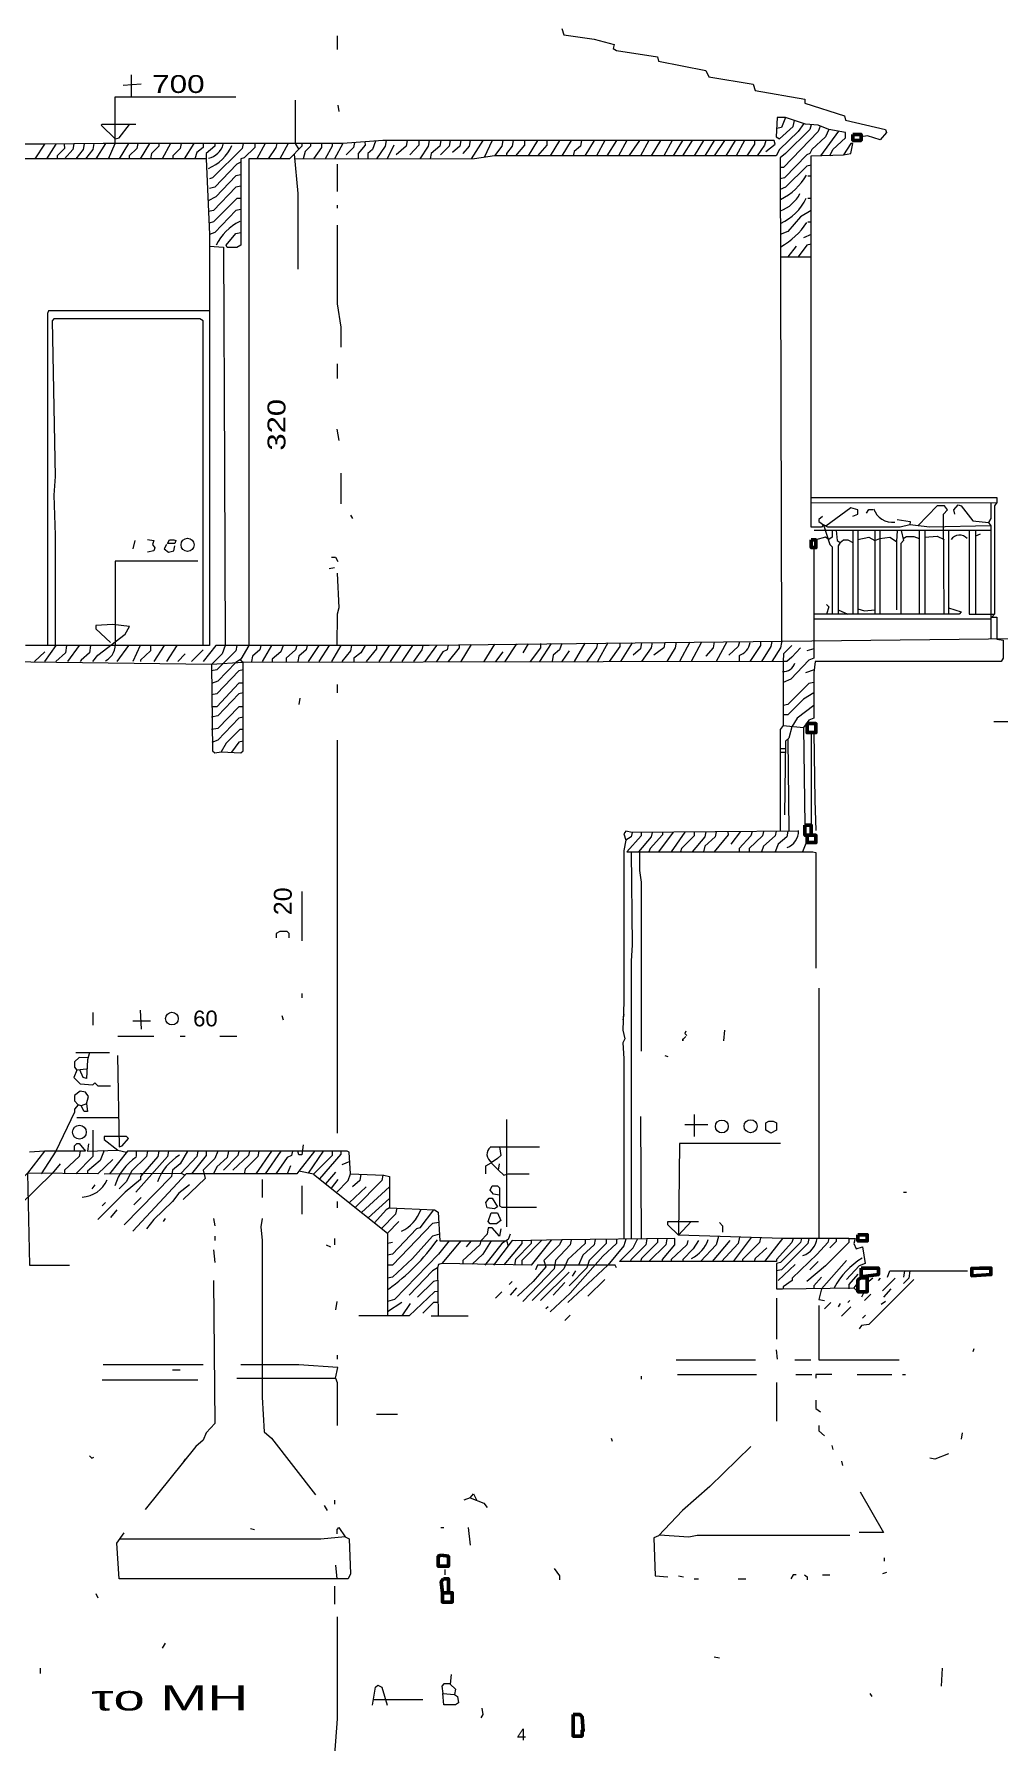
# Model space of a CAD drawing. Header units: metres. Extents: x 0.1 to 48.1, y 1.3 to 34.5.
# Drawn here: x 35.05 to 41.15, y 17.88 to 28.69 of the extents above; entities that cross this region are included whole.
import ezdxf

# ---------------------------------------------------------------- set-up
doc = ezdxf.new("R2010")
doc.units = ezdxf.units.M
doc.linetypes.add('DASHDOT', pattern=[1, 0.5, -0.25, 0, -0.25])
for name, color, linetype, lineweight in [('P2D_AXONES', 1, 'DASHDOT', 13), ('P2D_GRAMMES', 7, 'Continuous', 18), ('P2D_MIKRA', 8, 'Continuous', 13), ('P2D_TOIXOI', 7, 'Continuous', 50), ('P2D_TOXA', 7, 'Continuous', 18)]:
    doc.layers.add(name, color=color, linetype=linetype, lineweight=lineweight)
doc.layers.add('P2D_KEIMENA', color=7, linetype='Continuous')
doc.styles.add('ARIAL', font='arial.ttf')

msp = doc.modelspace()

# ---------------------------------------------------------------- linework, layer by layer
at = {"layer": 'P2D_AXONES'}
for p, q in [((39.114005, 20.299484), (39.985052, 20.299484)), ((39.120654, 20.206321), (39.978403, 20.206321))]:
    msp.add_line(p, q, dxfattribs=at)
msp.add_lwpolyline([(36.035419, 21.407147), (35.968927, 21.353953), (35.929031, 21.300759), (35.809346, 21.187723), (35.762801, 21.12788)], dxfattribs=at)
at = {"layer": 'P2D_GRAMMES'}
for p, q in [((36.970014, 28.674738), (36.970014, 28.588298)), ((35.666387, 28.428717), (35.666387, 28.289084)), ((35.729555, 28.368874), (35.616518, 28.362225)), ((35.117827, 27.989129), (35.057984, 27.897048)), ((35.190856, 27.990288), (35.131126, 27.897048)), ((35.503482, 27.995038), (35.443639, 27.897048)), ((35.649764, 27.995038), (35.589921, 27.897048)), ((35.782749, 27.995038), (35.722906, 27.897048)), ((35.915733, 27.995038), (35.862539, 27.897048)), ((36.062016, 27.995038), (36.002173, 27.897048)), ((36.514162, 27.995038), (36.460969, 27.897048)), ((36.660445, 27.995038), (36.607265, 27.896985)), ((37.006204, 27.995038), (36.95301, 27.897048)), ((37.32746, 27.98322), (37.285471, 27.897048)), ((37.89055, 28.0133), (37.817408, 27.897048)), ((37.950393, 28.0133), (37.898771, 27.906383)), ((38.236309, 28.0133), (38.176466, 27.916251)), ((38.375942, 28.0133), (38.316099, 27.916251)), ((38.449084, 28.0133), (38.389241, 27.916251)), ((38.595366, 28.0133), (38.535524, 27.916251)), ((38.661859, 28.0133), (38.608665, 27.916251)), ((38.735, 28.0133), (38.675157, 27.916251)), ((38.801492, 28.0133), (38.748298, 27.916251)), ((38.881283, 28.0133), (38.814791, 27.916251)), ((38.941126, 28.0133), (38.887932, 27.916251)), ((39.014267, 28.0133), (38.954424, 27.916251)), ((39.087408, 28.0133), (39.034215, 27.916251)), ((39.153901, 28.0133), (39.094058, 27.916251)), ((39.213743, 28.0133), (39.153901, 27.916251)), ((39.286885, 28.0133), (39.227042, 27.916251)), ((39.353377, 28.0133), (39.293534, 27.916251)), ((39.419869, 28.0133), (39.353377, 27.916251)), ((39.486361, 28.0133), (39.426518, 27.916251)), ((39.546204, 28.0133), (39.49301, 27.916251)), ((40.139567, 28.071482), (40.024948, 27.916251)), ((36.970014, 27.863534), (36.970014, 27.690654)), ((39.967158, 27.787556), (39.945157, 27.787556)), ((39.967158, 27.646479), (39.945157, 27.646479)), ((39.967158, 27.496037), (39.945157, 27.496037)), ((39.872016, 27.344895), (39.818822, 27.278403)), ((39.967158, 27.418037), (39.91856, 27.398089)), ((39.771866, 27.278402), (39.967158, 27.278403)), ((41.139052, 25.718575), (39.967158, 25.721367)), ((41.103578, 25.545897), (39.985052, 25.545897)), ((40.231275, 25.545897), (40.231275, 25.017106)), ((40.262706, 25.545897), (40.262706, 25.017106)), ((40.370088, 25.545897), (40.370088, 25.017106)), ((40.402017, 25.545897), (40.402017, 25.017106)), ((40.650253, 25.545897), (40.650253, 25.017106)), ((40.685952, 25.545897), (40.685952, 25.017106)), ((40.835158, 25.545897), (40.835158, 25.017106)), ((41.005773, 25.545897), (41.005773, 25.017106)), ((41.035628, 25.52301), (41.005773, 25.509712)), ((41.103578, 24.984635), (39.982905, 24.984635)), ((40.1376, 25.044267), (40.197827, 25.017106)), ((35.190969, 24.818344), (35.117827, 24.717305)), ((35.337251, 24.818344), (35.26411, 24.717305)), ((35.649764, 24.818344), (35.576623, 24.717305)), ((35.722906, 24.818344), (35.676361, 24.717305)), ((35.875838, 24.818344), (35.809346, 24.717305)), ((35.955628, 24.818344), (35.889136, 24.717305)), ((36.008822, 24.765), (35.962277, 24.717305)), ((36.12276, 24.791597), (36.048717, 24.717305)), ((36.554058, 24.818344), (36.494215, 24.717305)), ((36.853272, 24.818344), (36.78678, 24.717305)), ((36.919764, 24.818344), (36.853272, 24.717305)), ((36.992906, 24.818344), (36.933063, 24.717305)), ((37.29877, 24.818344), (37.232277, 24.717305)), ((37.371911, 24.818344), (37.305419, 24.717305)), ((37.445052, 24.818344), (37.37856, 24.717305)), ((37.597957, 24.819389), (37.524843, 24.717305)), ((37.817271, 24.824317), (37.750916, 24.717305)), ((37.96348, 24.827602), (37.897199, 24.717305)), ((38.016885, 24.778298), (37.97034, 24.717305)), ((38.103283, 24.829192), (38.030183, 24.717305)), ((38.176418, 24.829888), (38.14322, 24.771649)), ((38.322687, 24.831279), (38.249607, 24.717305)), ((38.435785, 24.784948), (38.389241, 24.717305)), ((38.535443, 24.833302), (38.469031, 24.717305)), ((38.681776, 24.834693), (38.615314, 24.717305)), ((38.834694, 24.836148), (38.761597, 24.717305)), ((39.200368, 24.839625), (39.133953, 24.717305)), ((39.273502, 24.84032), (39.207094, 24.717305)), ((39.433069, 24.841838), (39.366675, 24.717305)), ((39.511973, 24.751702), (39.511973, 24.717305)), ((39.982905, 24.798246), (39.938508, 24.784948)), ((39.98524, 24.664426), (39.931859, 24.645314)), ((39.78931, 24.312853), (39.91856, 24.299555)), ((41.507723, 24.336126), (41.122068, 24.336126)), ((36.970014, 24.219764), (36.970014, 21.732958)), ((39.819409, 24.227243), (39.826589, 23.644454)), ((39.91856, 24.299555), (39.926843, 23.681909)), ((39.967158, 24.267639), (39.967158, 23.681909)), ((39.770057, 24.166525), (39.804108, 24.166376)), ((39.770057, 24.143607), (39.803822, 24.143462)), ((39.094035, 23.637057), (39.000969, 23.513224)), ((39.16717, 23.637741), (39.080759, 23.513224)), ((39.519547, 23.641035), (39.459764, 23.561492)), ((39.941441, 23.588089), (39.911911, 23.513224)), ((36.745692, 23.262277), (36.745692, 22.949764)), ((40.016258, 22.65055), (40.016258, 21.066242)), ((35.722906, 22.510916), (35.729555, 22.39123)), ((35.676361, 22.444424), (35.789398, 22.444424)), ((35.583272, 22.347379), (35.809346, 22.347379)), ((35.317304, 22.244948), (35.530079, 22.244948)), ((35.383796, 22.13856), (35.323953, 22.131911)), ((35.323953, 21.831994), (35.587, 21.832262)), ((35.383796, 21.919136), (35.35055, 21.905838)), ((38.887932, 21.839346), (38.892826, 21.064139)), ((39.227912, 21.852644), (39.227912, 21.71301)), ((38.04048, 21.819398), (38.04048, 21.141178)), ((39.167199, 21.78808), (39.313482, 21.78808)), ((35.698306, 21.620264), (35.698304, 21.586675)), ((36.554058, 21.619968), (36.454319, 21.476124)), ((36.613903, 21.619947), (36.514162, 21.476124)), ((36.826675, 21.619921), (36.726937, 21.493586)), ((36.879869, 21.619921), (36.785211, 21.480139)), ((37.937094, 21.647112), (38.249607, 21.647112)), ((36.673743, 21.526832), (36.653796, 21.476124)), ((37.048963, 21.554213), (36.999555, 21.533482)), ((35.739873, 21.477072), (35.722906, 21.476124)), ((36.494787, 21.440393), (36.494787, 21.327356)), ((36.745692, 21.400497), (36.745692, 21.220969)), ((36.95966, 21.486937), (36.894741, 21.414078)), ((36.972958, 21.440393), (36.931274, 21.384955)), ((37.152487, 21.393848), (37.045762, 21.293687)), ((37.300207, 21.393848), (37.123718, 21.231542)), ((37.300207, 21.320707), (37.165141, 21.198521)), ((37.358613, 21.174424), (37.287118, 21.101283)), ((39.207094, 21.174021), (39.127304, 21.087984)), ((37.287118, 21.101283), (37.287118, 20.577191)), ((39.586696, 21.072811), (39.473063, 20.92207)), ((39.785576, 21.066242), (39.672539, 20.92207)), ((37.318717, 21.04144), (37.287118, 21.034791)), ((37.81741, 21.052227), (37.784162, 21.014843)), ((38.003593, 21.052363), (38.016887, 21.052372)), ((38.03939, 21.054227), (38.050837, 21.020951)), ((39.453115, 21.054738), (39.340079, 20.92207)), ((37.604634, 20.881859), (37.608673, 20.577191)), ((40.191178, 20.928403), (40.031597, 20.749221)), ((40.031597, 20.749221), (40.044845, 20.752835)), ((40.262706, 20.78877), (40.237723, 20.755524)), ((40.237723, 20.755524), (40.262706, 20.730904)), ((37.37856, 20.662435), (37.287118, 20.602592)), ((37.431754, 20.655785), (37.37856, 20.577191)), ((39.748166, 20.689031), (39.748166, 20.429712)), ((37.564738, 20.577191), (37.797461, 20.577191)), ((36.121859, 20.268616), (35.490183, 20.268616)), ((36.088613, 20.170394), (35.483534, 20.170394)), ((39.748166, 20.157094), (39.748166, 19.911073)), ((37.218979, 19.955622), (37.351963, 19.955622)), ((37.810759, 19.425681), (37.770864, 19.412382)), ((36.95966, 19.000131), (36.966309, 18.914674)), ((36.952106, 18.867147), (36.952106, 18.75411)), ((37.691073, 18.308613), (37.684424, 18.24877)), ((40.796257, 18.348508), (40.789607, 18.235471)), ((37.198734, 18.151781), (37.511545, 18.150555))]:
    msp.add_line(p, q, dxfattribs=at)
for points in [[(38.389241, 28.721283), (38.402539, 28.681387), (38.595366, 28.654791), (38.721702, 28.621545), (38.715052, 28.594948), (38.735, 28.581649), (38.994319, 28.541754), (39.000969, 28.515157), (39.300183, 28.455314), (39.320131, 28.415419), (39.599398, 28.368874), (39.612696, 28.328979), (39.926843, 28.275785), (39.926843, 28.249188), (40.17788, 28.169398), (40.184529, 28.142801), (40.437199, 28.082958), (40.443848, 28.06301), (40.403953, 28.016466), (40.324162, 28.043063), (40.282733, 28.036414)], [(35.523429, 27.897048), (35.564509, 27.995038), (35.564509, 28.289084), (36.327984, 28.289084)], [(36.70291, 28.269136), (36.70291, 27.995038), (36.726529, 27.957181)], [(35.696309, 28.113778), (35.483534, 28.113778), (35.476885, 28.109555), (35.564509, 28.023115), (35.589921, 28.029764), (35.656414, 28.113778)], [(39.919867, 28.120163), (39.885314, 28.06966), (39.765628, 27.956623), (39.745681, 27.916251), (37.963691, 27.916251), (37.837356, 27.897048), (36.699571, 27.895749)], [(39.965976, 28.113361), (39.958455, 28.082958), (39.805524, 27.930026), (39.770057, 27.903429), (39.778927, 24.838141), (39.772277, 24.804895), (39.719084, 24.717305)], [(40.084791, 27.916251), (40.104738, 27.956623), (40.184912, 28.029764), (40.184912, 28.06301), (40.078141, 28.082958), (40.011649, 28.109555), (39.931859, 28.116204), (39.805524, 28.157913), (39.75233, 28.157913), (39.745681, 28.036414), (39.765628, 28.023115), (39.852068, 28.102906), (39.861947, 28.139285)], [(39.805524, 28.157913), (39.778927, 28.096257), (39.748623, 28.090174)], [(40.02426, 28.104511), (40.011649, 28.06966), (39.792225, 27.841642), (39.770057, 27.841642)], [(36.195042, 27.995038), (36.195042, 27.976571), (36.140637, 27.930026), (36.140637, 27.897048), (34.645733, 27.897048), (34.539346, 27.879968), (34.107147, 27.879968), (34.093848, 27.89678), (34.060602, 27.897048), (33.275995, 27.888508), (32.916937, 27.879968), (32.318508, 27.879968), (31.920684, 27.881348), (31.926204, 27.903429), (31.979401, 27.989857)], [(39.680912, 27.943325), (39.739031, 27.989869), (39.732382, 28.0133), (37.258874, 28.0133), (37.006204, 27.995038), (35.490183, 27.995038), (35.117827, 27.989129), (31.926204, 27.989869)], [(35.244037, 27.991132), (35.244162, 27.963272), (35.198116, 27.916728), (35.198116, 27.897048)], [(35.303865, 27.992081), (35.297356, 27.956623), (35.244162, 27.897048)], [(35.37034, 27.993136), (35.363848, 27.956623), (35.317304, 27.897048)], [(35.430168, 27.994085), (35.423691, 27.956623), (35.377147, 27.897048)], [(35.709607, 27.995038), (35.702958, 27.963272), (35.653564, 27.916728), (35.653564, 27.897048)], [(35.842447, 27.995038), (35.842447, 27.976571), (35.796047, 27.930026), (35.789398, 27.897048)], [(35.982225, 27.995038), (35.975576, 27.963272), (35.931192, 27.916728), (35.931192, 27.897048)], [(36.12276, 27.995038), (36.12276, 27.969921), (36.081963, 27.936675), (36.068665, 27.897048)], [(36.447899, 27.995038), (36.447899, 27.969921), (36.381178, 27.903429), (36.359493, 27.89678), (36.359493, 27.876832), (36.334634, 27.863534), (36.195, 27.717251), (36.162428, 27.710602)], [(36.374529, 27.995038), (36.36788, 27.963272), (36.181702, 27.777094), (36.162428, 27.770445)], [(36.745692, 27.995038), (36.745692, 27.976571), (36.667094, 27.897048), (36.410064, 27.89678), (36.410064, 24.818344), (36.36123, 24.731754), (36.327984, 24.711806), (36.214948, 24.59212), (36.175052, 24.578822)], [(36.587304, 27.995038), (36.580654, 27.969921), (36.53411, 27.897048)], [(36.800079, 27.995038), (36.800079, 27.976571), (36.766832, 27.943325), (36.753534, 27.897048)], [(36.869539, 27.995038), (36.869539, 27.969921), (36.820026, 27.897048)], [(36.936992, 27.995038), (36.936992, 27.976571), (36.893168, 27.897048)], [(37.079072, 28.000304), (37.072696, 27.969921), (37.026152, 27.923377), (37.026152, 27.923377)], [(37.145219, 28.005085), (37.145838, 27.98322), (37.101655, 27.930026), (37.101655, 27.897048)], [(37.211365, 28.009866), (37.192382, 27.956623), (37.163692, 27.930026), (37.163692, 27.897048)], [(37.278822, 28.0133), (37.272173, 27.976571), (37.218979, 27.897048)], [(37.411806, 28.0133), (37.405157, 27.976571), (37.342939, 27.923377), (37.342939, 27.923377)], [(37.484948, 28.0133), (37.484948, 27.98322), (37.429348, 27.923377), (37.429348, 27.923377)], [(37.55144, 28.0133), (37.544791, 27.976571), (37.491597, 27.897048)], [(37.624581, 28.0133), (37.617932, 27.976571), (37.564738, 27.930026), (37.558089, 27.897048)], [(37.684424, 28.0133), (37.677775, 27.976571), (37.621861, 27.923377), (37.621861, 27.923377)], [(37.750916, 28.0133), (37.744267, 27.976571), (37.697723, 27.936675), (37.697723, 27.936675)], [(37.810759, 28.0133), (37.80411, 27.976571), (37.763703, 27.930026), (37.763703, 27.930026)], [(38.016885, 28.0133), (38.010236, 27.976571), (37.963691, 27.916251)], [(38.083377, 28.0133), (38.076728, 27.976571), (38.04048, 27.930026), (38.04048, 27.916251)], [(38.154191, 28.0133), (38.154191, 27.98322), (38.096675, 27.916251)], [(38.296152, 28.0133), (38.296152, 27.98322), (38.236309, 27.916251)], [(38.515576, 28.0133), (38.508927, 27.976571), (38.469031, 27.943325), (38.462382, 27.916251)], [(39.609383, 28.0133), (39.609383, 27.989869), (39.559503, 27.916251)], [(39.679188, 28.0133), (39.672539, 27.98322), (39.625995, 27.916251)], [(40.078141, 28.082958), (40.058194, 28.036414), (39.971754, 27.956623), (39.958455, 27.930026), (39.938508, 27.923377), (39.798874, 27.777094), (39.770057, 27.770445)], [(36.140637, 27.897048), (36.162428, 27.418037), (36.162428, 24.818344), (34.998141, 24.818344)], [(36.359493, 27.876832), (36.359493, 27.351545), (36.334634, 27.336584), (36.274791, 27.336584), (36.268141, 27.351545), (36.327984, 27.424686), (36.359493, 27.431335)], [(36.696687, 27.926988), (36.719738, 27.677356), (36.719738, 27.198613)], [(41.103578, 25.576204), (40.716466, 25.567746), (40.590131, 25.582853), (40.530288, 25.567746), (40.071492, 25.567746), (40.044895, 25.582853), (40.031597, 25.567746), (39.967158, 25.567746), (39.967158, 27.916251), (40.17123, 27.923377)], [(36.359493, 27.797042), (36.327984, 27.790393), (36.201649, 27.657408), (36.152753, 27.630705)], [(39.967158, 27.856885), (39.938508, 27.850236), (39.805524, 27.717251), (39.770634, 27.703948)], [(36.359493, 27.723901), (36.327984, 27.717251), (36.188351, 27.570969), (36.155786, 27.564048)], [(36.359493, 27.646479), (36.334634, 27.646479), (36.188351, 27.497827), (36.159106, 27.491058)], [(36.359493, 27.577618), (36.327984, 27.570969), (36.195, 27.431335), (36.162428, 27.418037)], [(39.967158, 27.570969), (39.898613, 27.531073), (39.818822, 27.437984), (39.771462, 27.418034)], [(36.970014, 27.47788), (36.970014, 26.979188), (36.993215, 26.832906), (36.993215, 26.706571)], [(36.162428, 27.344895), (36.251487, 27.338246), (36.25649, 25.941911), (36.261492, 24.818344), (36.241545, 24.765), (36.175052, 24.698508), (36.181702, 24.153272), (36.195, 24.139974), (36.234895, 24.146623), (36.36123, 24.139974), (36.375336, 24.153272), (36.374529, 24.711806), (36.353408, 24.72706)], [(39.967158, 27.358194), (39.938508, 27.351545), (39.885314, 27.278403)], [(36.162428, 26.936215), (35.144424, 26.936215), (35.137874, 26.919346), (35.137874, 24.818344)], [(36.12276, 24.818344), (36.12276, 26.872801), (36.101911, 26.885781), (35.17767, 26.885781), (35.167138, 26.872801), (35.1867, 25.888717), (35.17767, 25.769031), (35.1867, 25.516361), (35.1867, 24.818344)], [(39.967158, 25.753866), (41.141913, 25.753866), (41.142016, 25.722487), (41.126904, 25.702539), (41.126904, 25.01767), (41.10877, 24.997723), (41.141913, 24.997723), (41.142016, 24.858089), (41.181911, 24.85144), (41.181911, 24.738403), (41.168613, 24.717305), (39.991702, 24.717305), (39.982905, 24.645314), (39.982905, 24.359398), (39.951806, 24.346099), (39.91856, 24.299555)], [(41.103569, 25.718659), (41.103578, 25.622749), (41.088822, 25.596152), (41.103578, 25.576204), (41.103578, 24.864738)], [(40.038246, 25.635289), (40.016258, 25.616099), (40.016258, 25.602801), (40.044895, 25.582853), (40.084791, 25.456518), (40.099824, 25.44322), (40.099824, 25.017106)], [(40.231073, 25.636047), (40.262706, 25.649346), (40.262706, 25.675942), (40.217775, 25.689241), (40.059977, 25.574287)], [(40.317513, 25.655995), (40.330812, 25.679685), (40.357408, 25.679685)], [(40.51034, 25.616099), (40.593012, 25.602801), (40.590131, 25.582853)], [(40.807827, 25.017106), (40.802906, 25.649346), (40.829503, 25.675942), (40.809555, 25.701622), (40.76301, 25.701622), (40.641791, 25.576676)], [(40.876047, 25.649346), (40.869398, 25.675942), (40.895995, 25.709188), (40.915942, 25.702539), (40.989084, 25.608018), (41.088822, 25.596152)], [(40.099824, 25.545897), (40.099824, 25.503063), (40.078141, 25.489764), (40.058194, 25.503063), (39.997401, 25.486863)], [(40.124686, 25.545897), (40.131335, 25.483115), (40.151283, 25.469817)], [(40.262706, 25.489764), (40.330812, 25.503063), (40.370088, 25.483115), (40.402017, 25.496414), (40.463796, 25.503063), (40.505627, 25.476466)], [(40.51034, 25.545897), (40.505627, 25.476466), (40.505627, 25.044267)], [(40.536937, 25.545897), (40.550236, 25.483115), (40.534803, 25.463168), (40.534803, 25.017106)], [(40.547825, 25.494495), (40.570183, 25.508043), (40.616728, 25.508043), (40.650253, 25.496414)], [(40.685952, 25.503063), (40.76301, 25.509712), (40.807827, 25.489764)], [(40.965381, 25.545897), (40.965381, 25.017106), (41.126904, 25.01767)], [(39.982905, 25.437853), (39.982905, 24.738403), (39.951806, 24.725105), (39.83877, 24.605419), (39.78931, 24.585471)], [(40.151283, 25.469817), (40.1376, 25.449869), (40.1376, 25.017106)], [(40.151283, 25.469817), (40.17123, 25.486863), (40.197827, 25.486863), (40.231275, 25.469817)], [(36.088613, 25.351915), (35.564509, 25.351915), (35.564509, 24.818344)], [(36.970014, 25.27699), (36.979607, 25.057565), (36.970014, 25.01767), (36.966309, 24.818344)], [(40.064843, 25.077513), (40.078141, 25.064215), (40.064843, 25.017106)], [(40.835158, 25.057565), (40.915942, 25.030969), (40.902644, 25.017106), (39.982905, 25.017106)], [(40.262706, 25.050916), (40.304215, 25.037618), (40.370088, 25.044267)], [(35.423691, 24.717305), (35.456937, 24.758351), (35.629817, 24.891335), (35.656414, 24.93788), (35.550026, 24.951178), (35.444193, 24.944529), (35.444193, 24.924581), (35.536728, 24.837765)], [(41.461178, 24.861896), (37.55144, 24.818344), (36.201649, 24.818344), (36.121859, 24.717305)], [(39.845419, 24.818194), (39.792225, 24.765), (39.78931, 24.717305), (36.374529, 24.711806), (36.175052, 24.698508), (34.704152, 24.717305)], [(35.119823, 24.778298), (35.055325, 24.718455), (35.055325, 24.718455)], [(35.257461, 24.818344), (35.250812, 24.771649), (35.190969, 24.717305)], [(35.410393, 24.818344), (35.403743, 24.771649), (35.35055, 24.725105), (35.343901, 24.717305)], [(35.788375, 24.818344), (35.788375, 24.784948), (35.725207, 24.725105), (35.725207, 24.717305)], [(36.334634, 24.818344), (36.327984, 24.784948), (36.208298, 24.665262), (36.175052, 24.658613)], [(36.487565, 24.818344), (36.480916, 24.791597), (36.434372, 24.751702), (36.427723, 24.717305)], [(36.627199, 24.818344), (36.613901, 24.778298), (36.559377, 24.731754), (36.559377, 24.717305)], [(36.713639, 24.818344), (36.70699, 24.791597), (36.647726, 24.738403), (36.647726, 24.717305)], [(36.780131, 24.818344), (36.773482, 24.791597), (36.726937, 24.751702), (36.720288, 24.717305)], [(37.059398, 24.818344), (37.052749, 24.784948), (36.999555, 24.717305)], [(37.145838, 24.818344), (37.119241, 24.771649), (37.075578, 24.738403), (37.075578, 24.717305)], [(37.218979, 24.818344), (37.218979, 24.798246), (37.152487, 24.717305)], [(37.511545, 24.818344), (37.504895, 24.791597), (37.451702, 24.717305)], [(37.671062, 24.821032), (37.664476, 24.791597), (37.63788, 24.778298), (37.597984, 24.717305)], [(37.741674, 24.822618), (37.741774, 24.804895), (37.671126, 24.717305)], [(38.254452, 24.83063), (38.254507, 24.804895), (38.189764, 24.717305)], [(38.389174, 24.831911), (38.375942, 24.791597), (38.336047, 24.758351), (38.329398, 24.717305)], [(38.61529, 24.834061), (38.608665, 24.804895), (38.548822, 24.717305)], [(38.75681, 24.835407), (38.756847, 24.811545), (38.688455, 24.717305)], [(38.894531, 24.836717), (38.887932, 24.798246), (38.841387, 24.758351), (38.841387, 24.758351)], [(38.961018, 24.837349), (38.954424, 24.804895), (38.894581, 24.717305)], [(39.040801, 24.838108), (39.034215, 24.804895), (38.972483, 24.758351), (38.972483, 24.758351)], [(39.113936, 24.838803), (39.107356, 24.804895), (39.054162, 24.717305)], [(39.353286, 24.841079), (39.346728, 24.804895), (39.301543, 24.751702), (39.301543, 24.751702)], [(39.512916, 24.842597), (39.506309, 24.811545), (39.446466, 24.758351), (39.446466, 24.758351)], [(39.645888, 24.843862), (39.645942, 24.818194), (39.57945, 24.717305)], [(39.719023, 24.844557), (39.712435, 24.811545), (39.652592, 24.717305)], [(39.898613, 24.804895), (39.845419, 24.745052), (39.812173, 24.717305), (39.78931, 24.717305), (39.78931, 24.312853), (39.770057, 24.286257), (39.770057, 23.644454)], [(36.374596, 24.665271), (36.347932, 24.658613), (36.208298, 24.51233), (36.175052, 24.505681)], [(36.374717, 24.581292), (36.347932, 24.581282), (36.208298, 24.430574), (36.175052, 24.430574)], [(39.982905, 24.585471), (39.951806, 24.578822), (39.818822, 24.445838), (39.78931, 24.439188)], [(36.374807, 24.518989), (36.347932, 24.51233), (36.214948, 24.372696), (36.175052, 24.366047)], [(36.374935, 24.430584), (36.347932, 24.430574), (36.214948, 24.292906), (36.175052, 24.286257)], [(39.982905, 24.518979), (39.91856, 24.479084), (39.818822, 24.379346), (39.78931, 24.379346)], [(39.982905, 24.439188), (39.878665, 24.359398), (39.845272, 24.303412), (39.825471, 24.233063), (39.804692, 24.213115), (39.798874, 23.74767)], [(36.375028, 24.366057), (36.347932, 24.359398), (36.214948, 24.219764), (36.175863, 24.205817)], [(36.375144, 24.286267), (36.354581, 24.286257), (36.268141, 24.199817), (36.234895, 24.146623)], [(36.375249, 24.213126), (36.347932, 24.206466), (36.300855, 24.143151)], [(39.982905, 24.267639), (39.990153, 23.840759), (39.997401, 23.647932)], [(39.885314, 23.644454), (38.834738, 23.634634), (38.794843, 23.644454), (38.781545, 23.627984), (38.794843, 23.588089), (38.782484, 23.521597), (38.782484, 22.56411), (38.774895, 22.384581), (38.788194, 22.331387), (38.774895, 22.304791), (38.782484, 22.205052), (38.782533, 21.063049)], [(38.834738, 23.634634), (38.828089, 23.608037), (38.794843, 23.588089)], [(38.892782, 23.635176), (38.892787, 23.614686), (38.801492, 23.513224), (39.978403, 23.513224), (39.997401, 23.508298), (39.997401, 22.776885)], [(38.961062, 23.635814), (38.954424, 23.608037), (38.874634, 23.513224)], [(39.027663, 23.636437), (39.02768, 23.621335), (38.947775, 23.534895), (38.941126, 23.513224)], [(39.227878, 23.638309), (39.227912, 23.614686), (39.147251, 23.534895), (39.140602, 23.513224)], [(39.300143, 23.638984), (39.293534, 23.608037), (39.213743, 23.513224)], [(39.366691, 23.639606), (39.360026, 23.608037), (39.293534, 23.548194), (39.286885, 23.513224)], [(39.440951, 23.6403), (39.441004, 23.621335), (39.353377, 23.513224)], [(39.592745, 23.641719), (39.586099, 23.614686), (39.511973, 23.534895), (39.511973, 23.513224)], [(39.665817, 23.642403), (39.659241, 23.614686), (39.57474, 23.534895), (39.57474, 23.513224)], [(39.745663, 23.643149), (39.739031, 23.614686), (39.66589, 23.548194), (39.652592, 23.513224)], [(39.818798, 23.643833), (39.812173, 23.608037), (39.758979, 23.561492), (39.739031, 23.513224)], [(38.828197, 23.513224), (38.834738, 22.923168), (38.828089, 22.823429), (38.828242, 21.063501)], [(38.881365, 23.513224), (38.881365, 23.395262), (38.892787, 23.32212), (38.892787, 22.251597)], [(35.394014, 22.209797), (35.337251, 22.212626), (35.308069, 22.185105), (35.308069, 22.151859), (35.323953, 22.131911), (35.304005, 22.085366), (35.343901, 22.045471), (35.423691, 22.038822), (35.43699, 22.05212), (35.456937, 22.033394), (35.536728, 22.033394)], [(35.403743, 22.244948), (35.390861, 22.198403), (35.383796, 22.078717), (35.363848, 22.085366), (35.342927, 22.134019)], [(35.580822, 22.225), (35.589921, 21.646518), (35.609869, 21.653168), (35.649764, 21.699712), (35.636466, 21.712719), (35.495298, 21.712719), (35.495298, 21.693063), (35.583272, 21.626571)], [(35.383796, 21.919136), (35.397094, 21.965681), (35.377147, 21.992277), (35.343901, 21.998927), (35.308069, 21.97233), (35.308069, 21.939084), (35.330602, 21.912487), (35.308069, 21.88589), (35.308069, 21.865942), (35.190969, 21.620283), (35.09788, 21.476124)], [(35.383796, 21.919136), (35.390861, 21.871086), (35.370497, 21.871086), (35.35055, 21.905838), (35.330602, 21.912487)], [(35.42496, 21.752906), (35.42496, 21.586675), (35.317304, 21.476124)], [(35.117827, 21.620283), (35.01144, 21.480288), (34.506099, 20.974948), (34.479766, 20.968298)], [(35.308069, 21.620283), (35.308069, 21.653168), (35.323953, 21.668609), (35.337251, 21.668609), (35.377147, 21.620283), (35.117827, 21.620283), (35.02363, 21.613272)], [(35.343901, 21.620283), (35.337251, 21.586675), (35.244162, 21.500236), (35.244162, 21.476124)], [(35.397094, 21.666466), (35.390445, 21.620283), (35.583272, 21.626571), (35.637867, 21.613783)], [(35.496275, 21.623734), (35.470236, 21.560079), (35.390861, 21.493586), (35.390861, 21.476124)], [(35.842596, 21.620214), (35.835942, 21.586675), (35.725207, 21.46034), (35.725207, 21.440393), (35.629817, 21.360602), (35.456937, 21.187723)], [(37.052749, 21.476124), (37.046099, 21.613272), (37.032801, 21.620283), (35.643115, 21.620283), (35.530079, 21.476124)], [(35.769453, 21.620239), (35.762801, 21.586675), (35.669712, 21.493586), (35.636466, 21.427094), (35.589921, 21.38055)], [(36.022125, 21.620152), (35.975576, 21.540131), (35.929031, 21.500236), (35.922382, 21.46034), (35.623168, 21.154476)], [(35.902437, 21.620193), (35.895785, 21.586675), (35.696309, 21.360602)], [(36.088615, 21.620129), (36.081963, 21.586675), (35.982225, 21.480288)], [(36.21495, 21.620085), (36.195, 21.573377), (36.121859, 21.500236), (36.135157, 21.447042), (35.995524, 21.314058)], [(36.14064, 21.620111), (36.140637, 21.593325), (36.048717, 21.476124)], [(36.281442, 21.620062), (36.274791, 21.580026), (36.208298, 21.520183), (36.188351, 21.476124)], [(36.347934, 21.620039), (36.341283, 21.593325), (36.251487, 21.500236), (36.251487, 21.500236)], [(36.414426, 21.620016), (36.407775, 21.593325), (36.310352, 21.500236), (36.310352, 21.500236)], [(36.474269, 21.619995), (36.467618, 21.586675), (36.387827, 21.506885), (36.381178, 21.476124)], [(36.687042, 21.619921), (36.680393, 21.593325), (36.653796, 21.580026), (36.580654, 21.476124)], [(36.753534, 21.659817), (36.746885, 21.596967), (36.726937, 21.596967), (36.720288, 21.620283)], [(36.936992, 21.619921), (36.936992, 21.593325), (36.820026, 21.473639), (37.287118, 21.101283)], [(36.993215, 21.619921), (36.993215, 21.599974), (36.857385, 21.44386)], [(37.996937, 21.647112), (38.003586, 21.593325), (37.983639, 21.573377), (37.943743, 21.54678)], [(39.772277, 21.668609), (39.13351, 21.668609), (39.127304, 21.087984)], [(35.217565, 21.540131), (35.167187, 21.478832), (34.665681, 20.988246)], [(35.550026, 21.566728), (35.456937, 21.476124), (35.01144, 21.480288), (35.02363, 20.898551), (35.277408, 20.898551)], [(37.909591, 21.476124), (37.909591, 21.526832), (37.943743, 21.54678), (37.990288, 21.500236), (37.996937, 21.540131)], [(37.990288, 21.500236), (38.023534, 21.46699), (38.050131, 21.476124), (38.183115, 21.476124)], [(35.496832, 21.476124), (35.982225, 21.480288), (36.008061, 21.46816)], [(36.820026, 21.473639), (36.726937, 21.493586), (36.713639, 21.476124), (36.015471, 21.476124), (35.676361, 21.114581)], [(36.964565, 21.358415), (37.03945, 21.433743), (37.052749, 21.476124), (37.265524, 21.46699), (37.300207, 21.46034), (37.300207, 21.260864), (37.278822, 21.247565), (37.205739, 21.166156)], [(37.119795, 21.473246), (37.112592, 21.433743), (37.066047, 21.393848)], [(37.259172, 21.467262), (37.252225, 21.433743), (37.083119, 21.263906)], [(37.996462, 21.340654), (37.957042, 21.347304), (37.937094, 21.373901), (37.950393, 21.399517), (37.983639, 21.399517), (37.996462, 21.387199), (37.996462, 21.274162), (38.010236, 21.266477), (38.22966, 21.266477)], [(36.494215, 21.194372), (36.487565, 21.141178), (36.494787, 21.054738), (36.494787, 20.064005), (36.507513, 19.844581), (36.554058, 19.804686), (36.833325, 19.445628)], [(37.346146, 21.258716), (37.338665, 21.220969), (37.250403, 21.130551)], [(37.578361, 21.247861), (37.491597, 21.134529), (37.471649, 21.12788), (37.318717, 20.968298), (37.287118, 20.961649)], [(37.300207, 21.260864), (37.584686, 21.247565), (37.608673, 21.234267), (37.617932, 21.052083), (38.03663, 21.052387)], [(39.127304, 21.087984), (39.060693, 21.154476), (39.060693, 21.174021), (39.253639, 21.174021)], [(37.612033, 21.168151), (37.571387, 21.161126), (37.318717, 20.898551), (37.287118, 20.898551)], [(37.615741, 21.095198), (37.571387, 21.081335), (37.445052, 20.941702), (37.318717, 20.822016), (37.287118, 20.815366)], [(38.003586, 21.12788), (37.996937, 21.081335), (37.950393, 21.134314), (37.923796, 21.134314), (37.917147, 21.094634), (37.877248, 21.052271), (37.870602, 21.028141), (37.763703, 20.928403), (37.763663, 20.906135)], [(38.063429, 21.094634), (38.050131, 21.061387), (38.010236, 21.034791), (37.903848, 20.898551)], [(39.02768, 20.92207), (39.02768, 20.935052), (39.105643, 21.028141), (39.105643, 21.066242), (38.389241, 21.059162), (38.096675, 21.052083), (38.076728, 21.054738), (37.957042, 20.898551)], [(39.852046, 21.066526), (39.845419, 21.04144), (39.748166, 20.935052), (39.748166, 20.92207), (38.754948, 20.92207), (38.841387, 21.008194), (38.867894, 21.063893)], [(40.205685, 21.068037), (39.785576, 21.066242), (39.127304, 21.087984)], [(39.380576, 21.079619), (39.366675, 21.028141), (39.266937, 20.92207)], [(39.513415, 21.075231), (39.506309, 21.034791), (39.399921, 20.92207)], [(39.646255, 21.070844), (39.639293, 21.04144), (39.531798, 20.935052), (39.531798, 20.92207)], [(39.951783, 21.066952), (39.945157, 21.034791), (39.778927, 20.86856), (39.748166, 20.861911)], [(39.905239, 21.066753), (39.898613, 21.04144), (39.772277, 20.915105), (39.748166, 20.908455), (39.748166, 20.748874), (39.785576, 20.749221), (40.237723, 20.755524)], [(40.078144, 21.067492), (40.071492, 21.04144), (40.005, 20.968298), (39.845788, 20.815366), (39.845788, 20.802068), (39.78931, 20.762173), (39.78931, 20.749221)], [(40.205685, 21.068037), (40.205685, 21.04144), (40.058194, 20.895157), (39.938508, 20.795419)], [(40.124096, 21.067688), (40.124095, 21.048089), (40.084791, 21.008194)], [(40.205685, 21.068037), (40.244372, 21.068037), (40.237723, 21.034791), (40.251021, 21.001545), (40.290916, 21.014843), (40.308168, 20.908455), (40.270969, 20.895157), (40.191178, 20.808717)], [(37.677777, 21.052126), (37.611283, 20.968298), (37.332016, 20.682382), (37.287118, 20.669084)], [(37.750918, 21.052179), (37.63123, 20.908455), (37.611283, 20.901806), (37.604634, 20.881859), (37.571387, 20.861911), (37.425105, 20.708979)], [(38.322681, 21.057552), (38.196414, 20.898551), (37.63123, 20.908455)], [(37.94374, 21.052319), (37.89055, 20.968298), (37.823998, 20.905077)], [(38.136583, 21.053048), (38.136703, 21.034791), (38.023414, 20.901583)], [(38.196419, 21.054496), (38.196414, 21.034791), (38.096675, 20.935052), (38.090026, 20.898551)], [(38.389241, 21.059162), (38.375942, 21.028141), (38.276204, 20.928403), (38.289503, 20.888508), (38.209712, 20.795419), (38.109974, 20.70233)], [(38.262873, 21.056104), (38.136703, 20.928403), (38.136703, 20.898551)], [(38.449034, 21.059753), (38.442435, 21.028141), (38.349346, 20.928403), (38.342696, 20.875209), (38.14322, 20.669084)], [(38.537767, 21.06063), (38.537825, 21.034791), (38.429136, 20.935052), (38.402539, 20.875209), (38.203063, 20.675733)], [(38.734923, 21.062579), (38.735, 21.034791), (38.64856, 20.955), (38.442435, 20.722277), (38.316099, 20.602592)], [(38.79476, 21.06317), (38.781545, 21.021492), (38.681806, 20.898551), (38.429136, 20.662435)], [(38.670515, 21.061942), (38.670586, 21.034791), (38.56212, 20.928403), (38.548822, 20.881859), (38.435785, 20.768822)], [(38.601951, 21.061264), (38.595366, 21.028141), (38.522225, 20.961649), (38.495628, 20.898551)], [(38.927731, 21.064484), (38.921178, 21.028141), (38.828089, 20.935052), (38.82144, 20.92207)], [(38.994311, 21.065142), (38.994414, 21.04144), (38.894581, 20.941702), (38.887932, 20.92207)], [(39.054054, 21.065732), (39.047513, 21.028141), (38.941126, 20.92207)], [(39.187147, 21.054738), (39.180497, 21.028141), (39.081666, 20.935052), (39.081666, 20.92207)], [(39.253639, 21.054738), (39.220393, 21.001545), (39.155825, 20.935052), (39.155825, 20.92207)], [(39.685838, 21.008194), (39.612696, 20.941702), (39.606047, 20.92207)], [(38.735, 20.881859), (38.728351, 20.898551), (38.236309, 20.898551), (38.22301, 20.86856), (38.22301, 20.86856)], [(40.450497, 20.822016), (40.463796, 20.861988), (40.955838, 20.861988)], [(40.556885, 20.861988), (40.550236, 20.822016), (40.550236, 20.822016)], [(40.590131, 20.861988), (40.583482, 20.815366), (40.550236, 20.78212)], [(36.188351, 20.802068), (36.195042, 19.897775), (36.141806, 19.837932), (36.121859, 19.791387), (36.075314, 19.751492), (35.756152, 19.352539)], [(37.60569, 20.80217), (37.578037, 20.795419), (37.478298, 20.695681)], [(40.031597, 20.822016), (39.982905, 20.768822), (39.982905, 20.749221)], [(40.031597, 20.749221), (40.016258, 20.682382), (40.051545, 20.675733)], [(40.262706, 20.841963), (40.205685, 20.775471), (40.205685, 20.749221)], [(40.616728, 20.808717), (40.330812, 20.522801), (40.284267, 20.516152), (40.270969, 20.496204)], [(37.606633, 20.731019), (37.584686, 20.730904), (37.425105, 20.577191), (37.105942, 20.577191)], [(37.607541, 20.662561), (37.578037, 20.662435), (37.511545, 20.595942)], [(40.016258, 20.642487), (40.016258, 20.299484), (40.523639, 20.299484)], [(36.334634, 20.183326), (36.95966, 20.183326), (36.972958, 20.250183), (36.726937, 20.268616), (36.36123, 20.268616)], [(36.95966, 20.183326), (36.970014, 20.157094), (36.970014, 19.884476)], [(39.586099, 19.751492), (39.32678, 19.498822), (39.153901, 19.34589), (39.000969, 19.186309), (38.972483, 19.17301), (38.981021, 18.933639), (39.060812, 18.92699)], [(40.836152, 19.704948), (40.749712, 19.671702), (40.716466, 19.678351)], [(37.810759, 19.425681), (37.830707, 19.452277), (37.853533, 19.409229)], [(40.277618, 19.465576), (40.423901, 19.206464), (40.270969, 19.206464)], [(37.810759, 19.425681), (37.897199, 19.392435), (37.917147, 19.365838)], [(36.970014, 19.199607), (36.970014, 19.226204), (36.979607, 19.239503), (37.019503, 19.17966), (37.046099, 19.166361), (37.052749, 18.946937), (37.03945, 18.914674), (35.589921, 18.914674), (35.576623, 19.139764), (35.623168, 19.206257)], [(37.019503, 19.17966), (36.866571, 19.164249), (35.594686, 19.165568)], [(39.007381, 19.193179), (39.193796, 19.17966), (39.24699, 19.190082), (40.211126, 19.190082)], [(36.970014, 18.674319), (36.970014, 18.029346), (36.952106, 17.803272), (36.952106, 17.111754), (36.946361, 16.925576), (36.936992, 16.918927), (36.936992, 16.885681)], [(37.192382, 18.115785), (37.21233, 18.228822), (37.225628, 18.24212), (37.252225, 18.228822), (37.285471, 18.115785)], [(37.684457, 18.249068), (37.644529, 18.249072), (37.63123, 18.235471), (37.63788, 18.188927), (37.711021, 18.182277)], [(37.684424, 18.24877), (37.71767, 18.215524), (37.711021, 18.182277), (37.730969, 18.168979), (37.737618, 18.129084), (37.71767, 18.117052), (37.644529, 18.117052), (37.63788, 18.188927)]]:
    msp.add_lwpolyline(points, dxfattribs=at)
for points in [[(40.17123, 27.923377), (40.217775, 27.930026), (40.231073, 27.995038), (40.217775, 27.995038)], [(37.983639, 21.267513), (37.963691, 21.254215), (37.917147, 21.260864), (37.910497, 21.29411), (37.930445, 21.32215), (37.950393, 21.32215)]]:
    msp.add_lwpolyline(points, close=True, dxfattribs=at)
at = {"layer": 'P2D_MIKRA'}
for p, q in [((36.972958, 28.23589), (36.979607, 28.195995)), ((36.970014, 27.604215), (36.970014, 27.584267)), ((36.970014, 26.600183), (36.970014, 26.507094)), ((36.966309, 26.187932), (36.979607, 26.114791)), ((36.993215, 25.908665), (36.993215, 25.715838)), ((37.052749, 25.642696), (37.066047, 25.622749)), ((35.68966, 25.483115), (35.676361, 25.429921)), ((36.95301, 25.310236), (36.919764, 25.303586)), ((36.970014, 24.572173), (36.970014, 24.518979)), ((36.733586, 24.485733), (36.726937, 24.445838)), ((36.745692, 22.617304), (36.745692, 22.590707)), ((35.42496, 22.497618), (35.42496, 22.417827)), ((36.62055, 22.47767), (36.627199, 22.451073)), ((38.781545, 22.484319), (38.774895, 22.451073)), ((39.419869, 22.384581), (39.41322, 22.318089)), ((35.975576, 22.347379), (36.008822, 22.347379)), ((36.228246, 22.347379), (36.334634, 22.347379)), ((39.173848, 22.344686), (39.16055, 22.331387)), ((39.040864, 22.225), (39.060812, 22.218351)), ((35.43699, 21.407147), (35.417042, 21.38055)), ((35.503482, 21.29411), (35.483534, 21.274162)), ((35.729555, 21.327356), (35.68301, 21.280812)), ((36.970014, 21.300759), (36.970014, 21.260864)), ((40.550236, 21.360602), (40.570183, 21.360602)), ((35.576623, 21.247565), (35.536728, 21.201021)), ((35.882487, 21.194372), (35.869188, 21.174424)), ((36.188351, 21.194372), (36.195, 21.147827)), ((36.195042, 21.081335), (36.195042, 21.054738)), ((36.952106, 21.068037), (36.952106, 21.028141)), ((36.188351, 20.994895), (36.195, 20.915105)), ((36.899817, 21.028141), (36.926414, 21.014843)), ((38.435785, 20.855262), (38.256257, 20.675733)), ((38.475681, 20.861911), (38.455733, 20.828665)), ((39.865366, 20.901806), (39.758979, 20.802068)), ((40.011649, 20.921754), (39.958455, 20.86856)), ((38.076728, 20.795419), (38.05678, 20.775471)), ((38.103325, 20.755524), (38.063429, 20.708979)), ((38.409188, 20.78877), (38.336047, 20.708979)), ((38.661859, 20.808717), (38.555471, 20.70233)), ((40.357408, 20.815366), (40.330812, 20.795419)), ((40.403953, 20.815366), (40.390654, 20.802068)), ((40.497042, 20.815366), (40.417251, 20.735576)), ((40.470445, 20.748874), (40.423901, 20.695681)), ((36.966309, 20.669084), (36.95966, 20.61589)), ((38.010236, 20.728927), (37.97034, 20.689031)), ((38.302801, 20.635838), (38.289503, 20.622539)), ((40.09144, 20.662435), (40.051545, 20.622539)), ((40.151283, 20.655785), (40.137984, 20.635838)), ((40.217775, 20.635838), (40.157932, 20.575995)), ((40.211126, 20.675733), (40.197827, 20.662435)), ((40.297565, 20.722277), (40.284267, 20.695681)), ((40.34411, 20.715628), (40.304215, 20.675733)), ((40.437199, 20.669084), (40.410602, 20.649136)), ((38.442435, 20.582644), (38.409188, 20.549398)), ((40.310864, 20.582644), (40.290916, 20.562696)), ((36.970014, 20.329974), (36.970014, 20.303377)), ((39.745681, 20.36322), (39.75233, 20.303377)), ((40.995733, 20.369869), (40.989084, 20.349921)), ((35.929031, 20.236843), (35.975576, 20.236843)), ((40.25767, 20.206321), (40.477094, 20.206321)), ((40.543586, 20.206321), (40.563534, 20.206321)), ((38.892787, 20.19699), (38.892787, 20.177042)), ((38.701754, 19.804686), (38.708403, 19.784738)), ((40.922592, 19.837932), (40.915942, 19.798037)), ((36.008822, 19.671702), (35.995524, 19.651754)), ((40.098089, 19.758141), (40.104738, 19.731545)), ((40.157932, 19.658403), (40.164581, 19.631806)), ((36.886518, 19.379136), (36.906466, 19.34589)), ((36.952106, 19.412382), (36.952106, 19.385785)), ((36.421073, 19.232853), (36.44767, 19.226204)), ((37.624581, 19.238898), (37.644529, 19.238898)), ((37.797461, 19.239503), (37.810759, 19.126466)), ((40.427848, 19.046675), (40.427848, 19.026728)), ((37.649516, 18.973534), (37.649516, 18.940288)), ((39.127304, 18.933639), (39.16055, 18.92699)), ((39.227042, 18.914674), (39.253639, 18.914674)), ((39.506309, 18.914674), (39.552853, 18.914674)), ((40.038246, 18.940288), (40.084791, 18.940288)), ((40.443848, 18.953586), (40.417251, 18.946937)), ((35.443639, 18.820602), (35.456937, 18.794005)), ((35.882487, 18.508089), (35.862539, 18.474843)), ((39.353377, 18.421649), (39.386623, 18.415)), ((35.09123, 18.348508), (35.09123, 18.315262)), ((40.337461, 18.188927), (40.350759, 18.168979))]:
    msp.add_line(p, q, dxfattribs=at)
for points in [[(35.76945, 25.489764), (35.809346, 25.483115), (35.802696, 25.456518), (35.815995, 25.436571), (35.809346, 25.416623), (35.76945, 25.409974)], [(35.889136, 25.456518), (35.875838, 25.429921), (35.902435, 25.409974), (35.935681, 25.416623), (35.94233, 25.449869)], [(36.933063, 25.378102), (36.95966, 25.378102), (36.972958, 25.350131)], [(36.665664, 22.969712), (36.665664, 22.996309), (36.653796, 23.009012), (36.607251, 23.009012), (36.583809, 22.996309), (36.583809, 22.969712)], [(39.173848, 22.377932), (39.167199, 22.364634), (39.180497, 22.351335)], [(39.155825, 22.331387), (39.155825, 22.318089), (39.155825, 22.331387)], [(39.386623, 21.167775), (39.405561, 21.147827), (39.405561, 21.107932)], [(40.098089, 20.206321), (39.997401, 20.206321), (39.997401, 20.183691)], [(39.997401, 20.044058), (39.997401, 19.990864), (40.024948, 19.970916)], [(40.016258, 19.884476), (40.016258, 19.85123), (40.051545, 19.817984)], [(35.403743, 19.691649), (35.417042, 19.678351), (35.43034, 19.685)], [(38.342696, 18.980183), (38.374982, 18.933639), (38.374982, 18.907042)], [(39.872016, 18.940288), (39.852068, 18.940288), (39.83877, 18.913691)], [(39.925209, 18.940288), (39.941441, 18.92699), (39.941441, 18.907042)], [(37.883901, 18.095838), (37.89055, 18.055942), (37.877251, 18.035995)]]:
    msp.add_lwpolyline(points, dxfattribs=at)
for points in [[(35.895785, 25.46488), (35.909084, 25.486863), (35.935681, 25.486863), (35.948979, 25.483115), (35.94233, 25.46488)], [(39.699136, 21.80851), (39.725733, 21.80851), (39.748166, 21.79945), (39.748166, 21.752906), (39.712435, 21.732958), (39.680912, 21.752906), (39.680912, 21.79945)], [(37.943743, 21.228948), (37.983639, 21.228948), (38.003586, 21.181073), (37.97699, 21.159335), (37.937094, 21.159335), (37.923796, 21.174424)]]:
    msp.add_lwpolyline(points, close=True, dxfattribs=at)
at = {"layer": 'P2D_TOIXOI'}
for points in [[(40.231275, 28.051555), (40.231275, 28.0133), (40.282733, 28.0133), (40.282733, 28.051555)], [(39.967158, 25.486863), (39.967158, 25.437853), (39.997401, 25.437853), (39.997401, 25.486863)], [(39.941441, 24.324224), (39.941441, 24.267639), (39.997401, 24.267639), (39.997401, 24.324224)], [(39.926843, 23.681909), (39.926843, 23.618591), (39.967158, 23.618591), (39.967158, 23.681909)], [(39.941441, 23.618591), (39.941441, 23.571466), (39.997401, 23.571466), (39.997401, 23.618591)], [(40.262706, 21.091282), (40.262706, 21.052083), (40.321984, 21.052083), (40.321984, 21.091282)], [(40.282733, 20.880382), (40.282733, 20.82534), (40.391916, 20.838639), (40.391916, 20.880382)], [(41.032304, 20.880382), (40.982435, 20.878534), (40.982435, 20.83199), (41.103578, 20.838639), (41.103578, 20.880382)], [(40.280942, 20.818796), (40.262706, 20.805393), (40.262706, 20.730904), (40.321984, 20.730904), (40.321984, 20.818796)], [(37.627906, 19.063298), (37.608673, 19.056649), (37.608673, 18.99387), (37.672603, 18.99387), (37.672603, 19.017724), (37.672603, 19.017724), (37.672603, 19.056649)], [(37.641204, 18.914674), (37.627906, 18.897068), (37.634555, 18.825942), (37.672603, 18.825942), (37.672603, 18.914674)], [(37.634555, 18.825942), (37.634555, 18.767052), (37.696705, 18.767052), (37.696705, 18.825942)], [(38.461044, 18.055309), (38.461044, 17.919634), (38.517792, 17.919634), (38.517792, 17.95288), (38.52555, 17.95288), (38.518901, 18.039319), (38.505602, 18.055309)]]:
    msp.add_lwpolyline(points, close=True, dxfattribs=at)
at = {"layer": 'P2D_TOXA'}
for centre, radius in [((36.023573, 25.4552), 0.041423), ((35.924689, 22.45856), 0.03998), ((35.339144, 21.740117), 0.043648), ((39.402072, 21.776196), 0.040684), ((39.584205, 21.77772), 0.04117)]:
    msp.add_circle(centre, radius, dxfattribs=at)
for centre, radius, start, end in [((36.042728, 28.100638), 0.287469, 293.081329, 335.477469), ((36.131408, 28.020965), 0.121773, 281.398952, 345.08997), ((39.6069, 27.983208), 0.380625, 295.998363, 330.315694), ((39.693927, 27.780147), 0.226337, 290.534039, 333.33471), ((39.632699, 27.793486), 0.335692, 294.783158, 334.449028), ((36.494854, 27.210135), 0.323233, 115.992859, 154.252463), ((39.562494, 27.735953), 0.447523, 298.211374, 327.394498), ((40.484022, 25.727366), 0.129558, 199.474956, 275.666625), ((40.905245, 25.450999), 0.065708, 41.91259, 145.209021), ((35.44547, 24.828483), 0.122489, 298.994522, 7.462092), ((39.479309, 24.853539), 0.102929, 288.284551, 351.258635), ((39.789041, 24.731479), 0.078391, 267.504663, 342.399249), ((39.777319, 23.643038), 0.109586, 289.877357, 2.594879), ((37.972006, 21.600333), 0.055343, 127.085539, 242.177216), ((35.873832, 21.312342), 0.321641, 122.907232, 164.150356), ((36.154942, 21.301401), 0.345854, 121.923586, 158.894564), ((35.347152, 21.514718), 0.185302, 272.964544, 335.328071), ((37.279851, 21.324282), 0.230904, 294.524791, 340.645021), ((39.870006, 21.088221), 0.13671, 289.143857, 351.495949), ((36.50271, 21.845373), 1.352869, 305.751527, 324.503518), ((39.117101, 21.130007), 0.210586, 296.368404, 340.739507), ((40.545379, 20.523207), 0.491733, 121.301455, 151.839799)]:
    msp.add_arc(centre, radius, start, end, dxfattribs=at)

# ---------------------------------------------------------------- texts
at = {"layer": 'P2D_KEIMENA', "attachment_point": 7, "style": 'ARIAL'}
for s, insert, char_height in [('\\W1.26;700', (35.799372, 28.312356), 0.113037), ('60', (36.058691, 22.407853), 0.099738), ('\\W1.6;το ΜΗ', (35.413717, 18.079215), 0.159581), ('4', (38.106649, 17.893037), 0.073141)]:
    msp.add_mtext(s, dxfattribs=dict(at, insert=insert, char_height=char_height))
at = {"layer": 'P2D_KEIMENA', "char_height": 0.113037, "attachment_point": 7, "rotation": 90, "style": 'ARIAL'}
for s, insert in [('\\W1.24;320', (36.643822, 26.051623)), ('20', (36.683717, 23.11267))]:
    msp.add_mtext(s, dxfattribs=dict(at, insert=insert))

doc.saveas('drawing.dxf')
